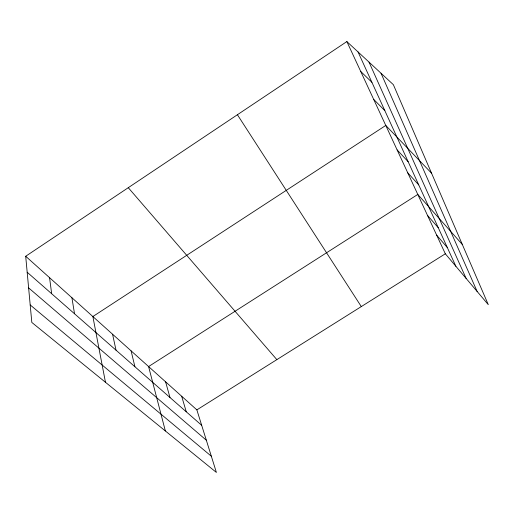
<?xml version="1.0" encoding="UTF-8"?>
<svg xmlns="http://www.w3.org/2000/svg" width="514" height="514" viewBox="0 0 514 514"><rect width="100%" height="100%" fill="white"/><g stroke="black" fill="none" stroke-linecap="round" stroke-linejoin="round"><path stroke-width="0.77" d="M25.7 256.261L196.862 409.883L216.394 472.43L31.817 322.439L25.7 256.261L346.86 41.57L393.358 84.675L488.3 304.673L445.323 253.8L346.86 41.57M196.862 409.883L445.323 253.8M30.197 304.937L211.331 456.22M28.623 287.891L206.332 440.215M27.178 272.24L201.681 425.309M360.732 71.465L371.911 82.324M373.672 99.363L384.832 110.626M431.567 173.212L385.776 125.448L92.867 316.54L105.466 382.294M397.116 149.889L408.161 161.743M407.763 172.845L418.737 184.911M462.324 244.471L417.786 194.44L148.585 366.553L165.36 430.963M427.507 215.398L438.294 227.76M128.275 187.687L276.853 359.633M436.669 235.149L447.353 247.6M237.417 114.731L361.303 306.582M358.04 51.933L455.892 266.316M369.02 62.11L466.127 278.427M381.009 73.226L477.133 291.457M181.66 396.236L186.274 411.798M165.592 381.818L169.973 397.495M131.096 350.856L134.912 366.739M112.56 334.216L116.023 350.175M71.915 297.734L74.524 313.771M49.569 277.682L51.657 293.712"/></g></svg>
